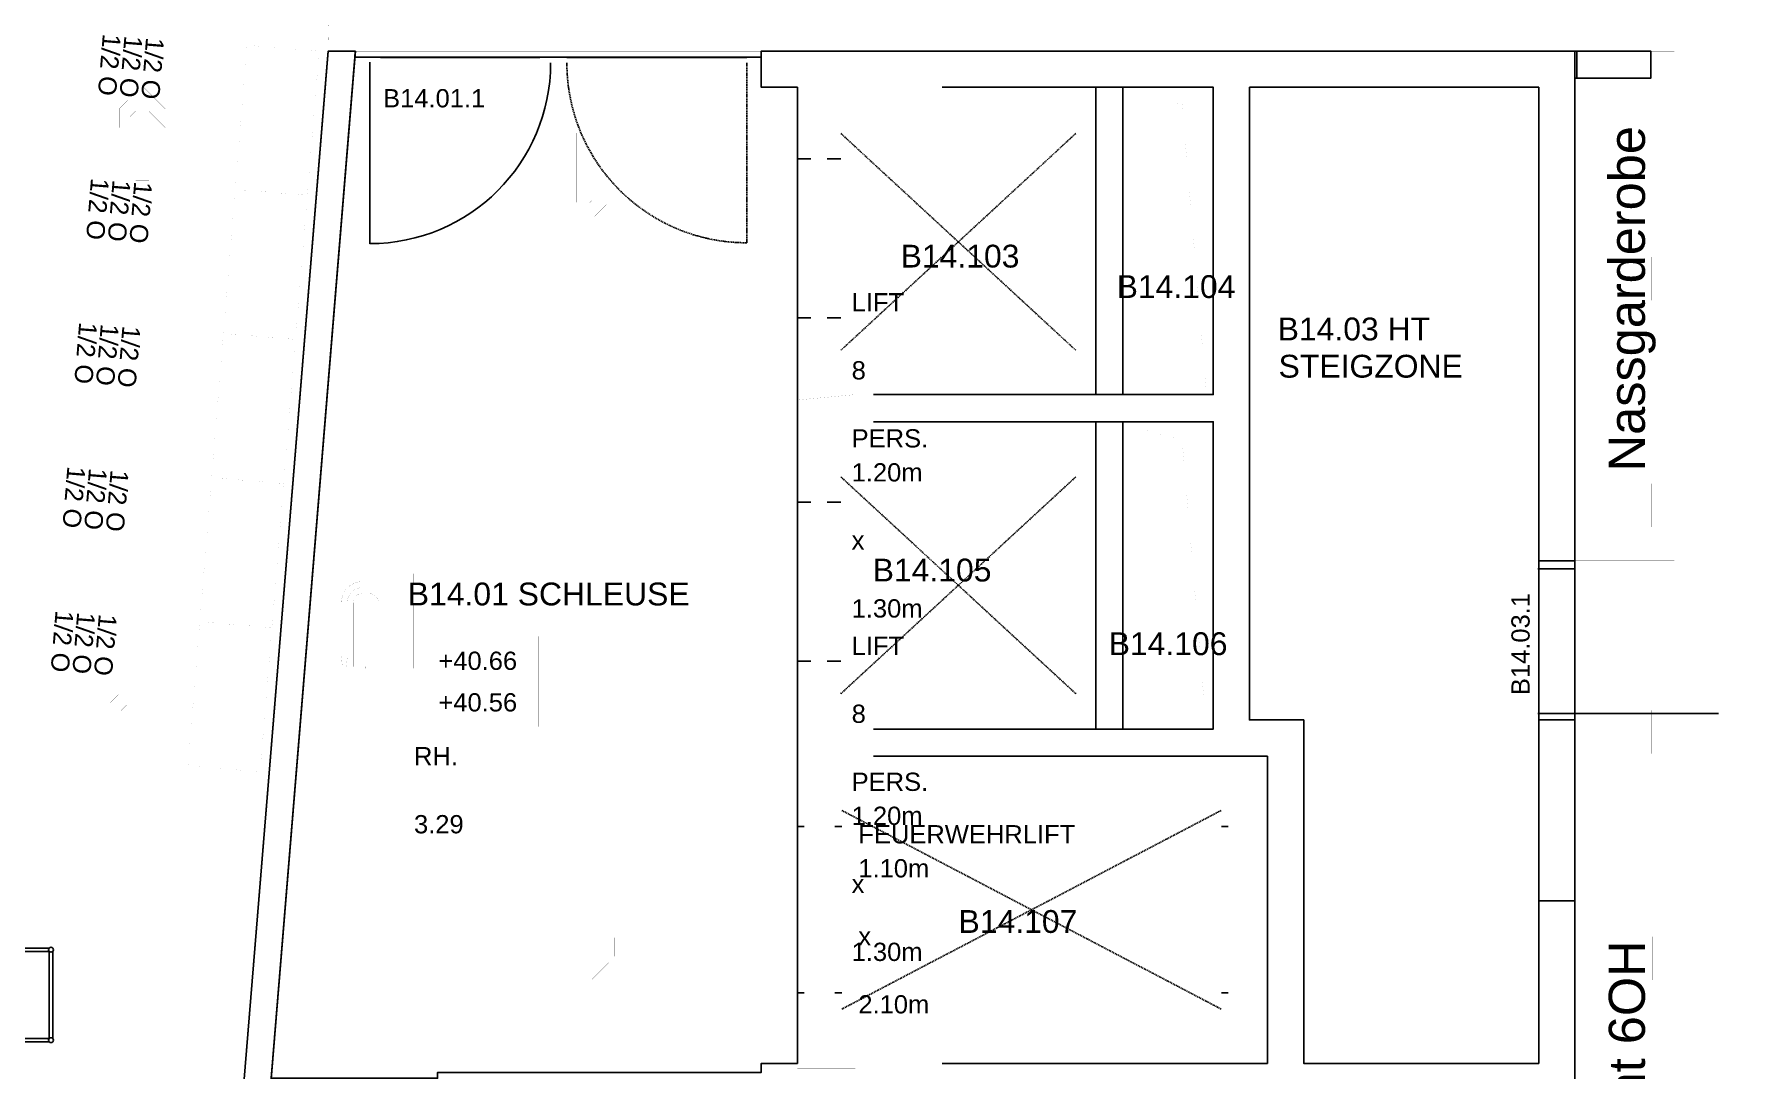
# Model space of a CAD drawing. Extents: x 7690 to 8871, y -6511 to -5312.
# Drawn here: x 8095.9 to 8468.8, y -6019.4 to -5793.9 of the extents above; entities that cross this region are included whole.
import ezdxf

# ---------------------------------------------------------------- set-up
doc = ezdxf.new("R2010")
doc.units = 0
doc.header["$MEASUREMENT"] = 0
for name, pattern in [('DASHES', [0.75, 0.5, -0.25]), ('DOT_DASH', [1, 0, -0.25, 0.5, -0.25]), ('SHORT_DASHES', [0.375, 0.25, -0.125])]:
    doc.linetypes.add(name, pattern=pattern)
doc.layers.get('0').update_dxf_attribs({"linetype": 'CONTINUOUS'})
for name, color, linetype in [('72USSH2D01_LINIEN-MITTEL', 7, 'CONTINUOUS'), ('A-ALLG-BESCHRIFTUNG_08', 7, 'CONTINUOUS'), ('A-ALLG-BESCHRIFTUNG_10', 7, 'CONTINUOUS'), ('A-NEU-ANSICHT', 7, 'CONTINUOUS'), ('A-NEU-AUSSPARUNG', 7, 'CONTINUOUS'), ('A-NEU-GRUNDRISS', 7, 'CONTINUOUS'), ('A-NEU-LINIEN', 7, 'CONTINUOUS'), ('A-NEU-TÜRPOSITIONEN', 7, 'CONTINUOUS'), ('A-NEU-WAND-BACKSTEIN', 7, 'CONTINUOUS'), ('A-NEU-WAND-BETON', 7, 'CONTINUOUS'), ('A-NEU-WANDERDBEBEN', 7, 'CONTINUOUS'), ('BWZ122_NGF-POLYGON', 7, 'CONTINUOUS'), ('FM_OBJEKT_MOEBEL', 7, 'CONTINUOUS'), ('FM_OBJEKT_RAUM', 7, 'CONTINUOUS'), ('FM_OBJEKT_SICHERHEIT', 7, 'CONTINUOUS'), ('R0_MOBILIAR_ATT_FACH', 7, 'CONTINUOUS'), ('Z0_NEU', 7, 'CONTINUOUS'), ('Z1_POLYGONE_FLÄCHENNACHWEIS', 7, 'CONTINUOUS')]:
    doc.layers.add(name, color=color, linetype=linetype)
doc.styles.add('ARIAL', font='ARIAL')

# ---------------------------------------------------------------- blocks, each defined once
blk = doc.blocks.new('*D23')
at = {"layer": 'A-NEU-ANSICHT', "color": 250, "linetype": 'Continuous', "const_width": 0.00174}
for points in [[(8447.4063, -5803.499), (8448.3906, -5803.499), (8448.3906, -5850.7432), (8447.4063, -5850.7432)], [(8445.9883, -5849.5205), (8446.9727, -5849.5205), (8446.9727, -5897.3545), (8445.9883, -5897.3545)], [(8447.4063, -5896.1455), (8448.3906, -5896.1455), (8448.3906, -5943.9795), (8447.4063, -5943.9795)], [(8445.9883, -5942.7705), (8446.9727, -5942.7705), (8446.9727, -5990.6045), (8445.9883, -5990.6045)], [(8447.4063, -5989.3955), (8448.3906, -5989.3955), (8448.3906, -6037.2295), (8447.4063, -6037.2295)], [(8445.9883, -6036.0205), (8446.9727, -6036.0205), (8446.9727, -6083.8564), (8445.9883, -6083.8564)], [(8447.4063, -6082.6318), (8448.3906, -6082.6318), (8448.3906, -6129.876), (8447.4063, -6129.876)]]:
    blk.add_lwpolyline(points, close=True, dxfattribs=at)
blk = doc.blocks.new('*D81')
at = {"layer": 'A-NEU-GRUNDRISS', "color": 250, "linetype": 'Continuous'}
for p, q in [((8431.1543, -5910.3604), (8423.2813, -5910.3604)), ((8431.1543, -5941.8564), (8423.2813, -5941.8564)), ((8431.1543, -5941.8564), (8462.6504, -5941.8564))]:
    blk.add_line(p, q, dxfattribs=at)
blk = doc.blocks.new('*D83')
at = {"layer": 'A-NEU-AUSSPARUNG', "color": 250, "linetype": 'DASHES', "const_width": 0.00174}
blk.add_lwpolyline([(8332.9375, -5878.3018), (8352.623, -5878.3018), (8352.623, -5945.2314), (8332.9375, -5945.2314)], close=True, dxfattribs=at)
at = {"layer": 'A-NEU-AUSSPARUNG', "color": 250, "linetype": 'Continuous', "const_width": 0.00174}
blk.add_lwpolyline([(8351.0469, -5944.2744), (8351.0469, -5879.8271), (8336.4375, -5879.8271), (8345.8418, -5882.2393)], close=True, dxfattribs=at)
blk = doc.blocks.new('*D84')
at = {"layer": 'A-NEU-AUSSPARUNG', "color": 250, "linetype": 'DASHES', "const_width": 0.00174}
blk.add_lwpolyline([(8332.9375, -5805.4678), (8352.623, -5805.4678), (8352.623, -5872.3975), (8332.9375, -5872.3975)], close=True, dxfattribs=at)
at = {"layer": 'A-NEU-AUSSPARUNG', "color": 250, "linetype": 'Continuous', "const_width": 0.00174}
blk.add_lwpolyline([(8351.0469, -5871.2158), (8351.0469, -5806.7666), (8336.4375, -5806.7666), (8345.8418, -5809.1787)], close=True, dxfattribs=at)
blk = doc.blocks.new('*D87')
at = {"layer": 'A-NEU-ANSICHT', "color": 250, "linetype": 'Continuous'}
blk.add_line((8254.1973, -5797.5933), (8254.1992, -5797.5933), dxfattribs=at)
at = {"layer": 'A-NEU-GRUNDRISS', "color": 250, "linetype": 'Continuous'}
for p, q in [((8168.9624, -5799.9556), (8168.9624, -5839.5225)), ((8171.3247, -5798.9712), (8205.9707, -5798.9712)), ((8211.875, -5798.9712), (8251.0488, -5798.9712))]:
    blk.add_line(p, q, dxfattribs=at)
at = {"layer": 'A-NEU-GRUNDRISS', "color": 250, "linetype": 'SHORT_DASHES'}
blk.add_line((8251.0488, -5800.1523), (8251.0488, -5839.3252), dxfattribs=at)
at = {"layer": 'A-NEU-GRUNDRISS', "color": 250, "linetype": 'Continuous', "const_width": 0.00174}
for points in [[(8166.2065, -5797.5933), (8168.9624, -5797.5933), (8168.9624, -5800.1523), (8166.2065, -5800.1523)], [(8166.2065, -5797.5933), (8253.8047, -5797.5933), (8253.8047, -5800.1523), (8166.2065, -5800.1523)], [(8168.9624, -5797.5933), (8171.3247, -5797.5933), (8171.3247, -5800.1523), (8168.9624, -5800.1523)], [(8205.9707, -5797.5933), (8208.332, -5797.5933), (8208.332, -5800.1523), (8205.9707, -5800.1523)], [(8208.332, -5797.5933), (8211.875, -5797.5933), (8211.875, -5800.1523), (8208.332, -5800.1523)], [(8251.0488, -5797.5933), (8253.8047, -5797.5933), (8253.8047, -5800.1523), (8251.0488, -5800.1523)]]:
    blk.add_lwpolyline(points, close=True, dxfattribs=at)
at = {"layer": 'A-NEU-GRUNDRISS', "color": 250, "linetype": 'Continuous'}
blk.add_arc((8168.9624, -5800.1523), 39.37, 270, 0, dxfattribs=at)
at = {"layer": 'A-NEU-GRUNDRISS', "color": 250, "linetype": 'SHORT_DASHES'}
blk.add_arc((8251.0488, -5800.1523), 39.1731, 180, 270, dxfattribs=at)
blk = doc.blocks.new('*D89')
at = {"layer": 'A-NEU-GRUNDRISS', "color": 250, "linetype": 'Continuous'}
for p, q in [((8262.0723, -5821.0186), (8265.0254, -5821.0186)), ((8268.5684, -5821.0186), (8271.5215, -5821.0186)), ((8262.0723, -5855.6641), (8265.0254, -5855.6641)), ((8268.5684, -5855.6641), (8271.5215, -5855.6641)), ((8262.0723, -5895.8213), (8265.0254, -5895.8213)), ((8268.5684, -5895.8213), (8271.5215, -5895.8213)), ((8262.0723, -5930.4668), (8265.0254, -5930.4668)), ((8268.5684, -5930.4668), (8271.5215, -5930.4668)), ((8262.0723, -5966.4907), (8263.5488, -5966.4907)), ((8270.2422, -5966.4907), (8271.7168, -5966.4907)), ((8354.3945, -5966.4907), (8355.8711, -5966.4907)), ((8262.0723, -6002.7109), (8263.5488, -6002.7109)), ((8270.2422, -6002.7109), (8271.7168, -6002.7109)), ((8354.3945, -6002.7109), (8355.8711, -6002.7109))]:
    blk.add_line(p, q, dxfattribs=at)
at = {"layer": 'A-NEU-GRUNDRISS', "color": 250, "linetype": 'Continuous', "const_width": 0.00174}
for points in [[(8262.0723, -5809.6011), (8266.502, -5809.6011), (8266.502, -5868.6563), (8262.0723, -5868.6563)], [(8267.0918, -5809.6011), (8271.5215, -5809.6011), (8271.5215, -5868.6563), (8267.0918, -5868.6563)], [(8271.5215, -5813.9316), (8324.2773, -5813.9316), (8324.2773, -5864.3252), (8271.5215, -5864.3252)], [(8271.5215, -5815.5068), (8322.7012, -5815.5068), (8322.7012, -5862.7505), (8271.5215, -5862.7505)], [(8265.0254, -5819.4434), (8266.502, -5819.4434), (8266.502, -5839.1289), (8265.0254, -5839.1289)], [(8267.0918, -5819.4434), (8268.5684, -5819.4434), (8268.5684, -5839.1289), (8267.0918, -5839.1289)], [(8265.0254, -5839.1289), (8266.502, -5839.1289), (8266.502, -5858.8135), (8265.0254, -5858.8135)], [(8267.0918, -5839.1289), (8268.5684, -5839.1289), (8268.5684, -5858.8135), (8267.0918, -5858.8135)], [(8262.0723, -5884.4043), (8266.502, -5884.4043), (8266.502, -5943.459), (8262.0723, -5943.459)], [(8267.0918, -5884.4043), (8271.5215, -5884.4043), (8271.5215, -5943.459), (8267.0918, -5943.459)], [(8271.5215, -5888.7349), (8324.2773, -5888.7349), (8324.2773, -5939.1284), (8271.5215, -5939.1284)], [(8271.5215, -5890.3096), (8322.7012, -5890.3096), (8322.7012, -5937.5537), (8271.5215, -5937.5537)], [(8265.0254, -5894.2466), (8266.502, -5894.2466), (8266.502, -5913.9316), (8265.0254, -5913.9316)], [(8267.0918, -5894.2466), (8268.5684, -5894.2466), (8268.5684, -5913.9316), (8267.0918, -5913.9316)], [(8265.0254, -5913.9316), (8266.502, -5913.9316), (8266.502, -5933.6167), (8265.0254, -5933.6167)], [(8267.0918, -5913.9316), (8268.5684, -5913.9316), (8268.5684, -5933.6167), (8267.0918, -5933.6167)], [(8262.0723, -5955.0732), (8266.502, -5955.0732), (8266.502, -6014.1284), (8262.0723, -6014.1284)], [(8267.2891, -5955.0732), (8271.7168, -5955.0732), (8271.7168, -6014.1284), (8267.2891, -6014.1284)], [(8354.3945, -5955.0732), (8358.8242, -5955.0732), (8358.8242, -6014.1284), (8354.3945, -6014.1284)], [(8271.7168, -5961.3726), (8354.3945, -5961.3726), (8354.3945, -6007.8291), (8271.7168, -6007.8291)], [(8263.5488, -5964.916), (8265.0254, -5964.916), (8265.0254, -5975.7427), (8263.5488, -5975.7427)], [(8268.7656, -5964.916), (8270.2422, -5964.916), (8270.2422, -5975.7427), (8268.7656, -5975.7427)], [(8271.7168, -5962.9473), (8354.3945, -5962.9473), (8354.3945, -6006.2544), (8271.7168, -6006.2544)], [(8355.8711, -5964.916), (8357.3477, -5964.916), (8357.3477, -5975.7427), (8355.8711, -5975.7427)], [(8265.0254, -5974.7583), (8266.502, -5974.7583), (8266.502, -5984.6006), (8265.0254, -5984.6006)], [(8267.2891, -5974.7583), (8268.7656, -5974.7583), (8268.7656, -5984.6006), (8267.2891, -5984.6006)], [(8357.3477, -5974.7583), (8358.8242, -5974.7583), (8358.8242, -5984.6006), (8357.3477, -5984.6006)], [(8265.0254, -5984.6006), (8266.502, -5984.6006), (8266.502, -5994.4434), (8265.0254, -5994.4434)], [(8267.2891, -5984.6006), (8268.7656, -5984.6006), (8268.7656, -5994.4434), (8267.2891, -5994.4434)], [(8357.3477, -5984.6006), (8358.8242, -5984.6006), (8358.8242, -5994.4434), (8357.3477, -5994.4434)], [(8263.5488, -5993.459), (8265.0254, -5993.459), (8265.0254, -6004.2856), (8263.5488, -6004.2856)], [(8268.7656, -5993.459), (8270.2422, -5993.459), (8270.2422, -6004.2856), (8268.7656, -6004.2856)], [(8355.8711, -5993.459), (8357.3477, -5993.459), (8357.3477, -6004.2856), (8355.8711, -6004.2856)]]:
    blk.add_lwpolyline(points, close=True, dxfattribs=at)
at = {"layer": 'A-NEU-LINIEN', "color": 250, "linetype": 'SHORT_DASHES'}
for p, q in [((8271.5215, -5862.7505), (8322.7012, -5815.5068)), ((8322.7012, -5862.7505), (8271.5215, -5815.5068)), ((8271.5215, -5937.5537), (8322.7012, -5890.3096)), ((8322.7012, -5937.5537), (8271.5215, -5890.3096)), ((8271.7168, -5962.9473), (8354.3945, -6006.2544)), ((8271.7168, -6006.2544), (8354.3945, -5962.9473))]:
    blk.add_line(p, q, dxfattribs=at)
at = {"layer": 'A-NEU-LINIEN', "color": 250, "linetype": 'Continuous'}
blk.add_line((8364.4336, -5951.1362), (8364.4355, -5951.1362), dxfattribs=at)
at = {"layer": 'A-ALLG-BESCHRIFTUNG_08', "color": 250, "linetype": 'Continuous', "style": 'ARIAL'}
for s, height, p in [('LIFT', 3.97701, (8273.8828, -5854.2801)), ('8', 3.977, (8273.8828, -5869.0958)), ('PERS.', 3.97701, (8273.8828, -5883.9115)), ('1.20m', 3.97701, (8273.8828, -5891.3193)), ('x', 3.977, (8273.8828, -5906.135)), ('1.30m', 3.97701, (8273.8828, -5920.9507)), ('LIFT', 3.97701, (8273.8828, -5929.0833)), ('8', 3.977, (8273.8828, -5943.899)), ('PERS.', 3.97701, (8273.8828, -5958.7147)), ('1.20m', 3.97701, (8273.8828, -5966.1225)), ('FEUERWEHRLIFT', 3.977014, (8275.3398, -5970.1458)), ('1.10m', 3.97701, (8275.3398, -5977.5536)), ('x', 3.977, (8273.8828, -5980.9382)), ('1.30m', 3.97701, (8273.8828, -5995.7539)), ('x', 3.977, (8275.3398, -5992.3693)), ('2.10m', 3.97701, (8275.3398, -6007.185))]:
    blk.add_text(s, height=height, dxfattribs=at).set_placement(p)
blk = doc.blocks.new('*D129')
at = {"layer": 'BWZ122_NGF-POLYGON', "color": 6, "linetype": 'Continuous', "const_width": 0.0139}
blk.add_lwpolyline([(8147.5142, -6021.3135), (8183.7261, -6021.3135), (8183.7261, -6020.0337), (8201.4434, -6020.0337), (8245.1465, -6020.0337), (8254.1973, -6020.0337), (8254.1973, -6018.0654), (8262.0723, -6018.0654), (8262.0723, -5805.4673), (8254.1973, -5805.4673), (8254.1973, -5798.873), (8165.7271, -5798.873)], close=True, dxfattribs=at)
blk = doc.blocks.new('*D136')
at = {"layer": 'BWZ122_NGF-POLYGON', "color": 6, "linetype": 'Continuous', "const_width": 0.0139}
blk.add_lwpolyline([(8141.2104, -6025.9395), (8159.9067, -5797.5933), (8165.7466, -5797.5933), (8165.7271, -5798.873), (8253.8047, -5798.873), (8254.1973, -5798.873), (8254.1973, -5797.5933), (8447.8984, -5797.5933), (8447.8984, -5803.499), (8431.3633, -5803.499), (8431.3633, -5908.5981), (8431.3633, -5943.2622), (8431.3633, -6129.876)], dxfattribs=at)
blk = doc.blocks.new('*D137')
at = {"layer": 'BWZ122_NGF-POLYGON', "color": 6, "linetype": 'Continuous', "const_width": 0.0139}
blk.add_lwpolyline([(8360.4961, -5805.4673), (8423.4883, -5805.4673), (8423.4883, -5908.5981), (8423.4883, -5943.2622), (8423.4883, -6018.0654), (8372.3086, -6018.0654), (8372.3086, -5943.2622), (8360.4961, -5943.2622), (8360.4961, -5805.4673)], close=True, dxfattribs=at)
blk = doc.blocks.new('*D141')
at = {"layer": 'BWZ122_NGF-POLYGON', "color": 6, "linetype": 'Continuous', "const_width": 0.0139}
blk.add_lwpolyline([(8332.9375, -5805.4673), (8352.623, -5805.4673), (8352.623, -5872.3965), (8332.9375, -5872.3965)], close=True, dxfattribs=at)
blk = doc.blocks.new('*D142')
at = {"layer": 'BWZ122_NGF-POLYGON', "color": 6, "linetype": 'Continuous', "const_width": 0.0139}
blk.add_lwpolyline([(8262.0723, -5873.5771), (8274.6699, -5873.5771), (8274.6699, -5872.3965), (8327.0332, -5872.3965), (8327.0332, -5805.4673), (8274.6699, -5805.4673), (8274.6699, -5804.2861), (8262.0723, -5804.2861), (8262.0723, -5805.4673), (8262.0723, -5873.5771), (8274.6699, -5873.5771), (8274.6699, -5872.3965)], close=True, dxfattribs=at)
blk = doc.blocks.new('*D143')
at = {"layer": 'BWZ122_NGF-POLYGON', "color": 6, "linetype": 'Continuous', "const_width": 0.0139}
blk.add_lwpolyline([(8327.0332, -5878.3018), (8327.0332, -5945.231), (8274.6699, -5945.231), (8274.6699, -5946.4121), (8262.0723, -5946.4121), (8262.0723, -5877.1206), (8274.6699, -5877.1206), (8274.6699, -5878.3018)], close=True, dxfattribs=at)
blk = doc.blocks.new('*D144')
at = {"layer": 'BWZ122_NGF-POLYGON', "color": 6, "linetype": 'Continuous', "const_width": 0.0139}
blk.add_lwpolyline([(8332.9375, -5878.3018), (8352.623, -5878.3018), (8352.623, -5945.231), (8332.9375, -5945.231)], close=True, dxfattribs=at)
blk = doc.blocks.new('*D145')
at = {"layer": 'BWZ122_NGF-POLYGON', "color": 6, "linetype": 'Continuous', "const_width": 0.0139}
blk.add_lwpolyline([(8262.0723, -5949.9551), (8274.6699, -5949.9551), (8274.6699, -5951.1362), (8364.4336, -5951.1362), (8364.4336, -6018.0654), (8274.6699, -6018.0654), (8274.6699, -6019.2466), (8262.0723, -6019.2466), (8262.0723, -6018.0654), (8262.0723, -5949.9551)], close=True, dxfattribs=at)
blk = doc.blocks.new('*D280')
at = {"layer": '72USSH2D01_LINIEN-MITTEL', "color": 250, "linetype": 'Continuous'}
for p, q in [((8069.6489, -5993.6836), (8069.6489, -6012.6201)), ((8070.397, -5992.9355), (8099.1763, -5992.9355)), ((8070.397, -5993.6836), (8099.1763, -5993.6836)), ((8070.397, -5993.6836), (8070.397, -6012.6201)), ((8099.1763, -5993.6836), (8099.1763, -6012.6201)), ((8099.9243, -5993.6836), (8099.9243, -6012.6201)), ((8070.397, -6012.6201), (8099.1763, -6012.6201)), ((8070.397, -6013.3682), (8099.1763, -6013.3682))]:
    blk.add_line(p, q, dxfattribs=at)
for centre in [(8070.0229, -5993.3096), (8099.5503, -5993.3096), (8070.0229, -6012.9941), (8099.5503, -6012.9941)]:
    blk.add_circle(centre, 0.5289, dxfattribs=at)
blk = doc.blocks.new('*D299')
at = {"layer": 'FM_OBJEKT_MOEBEL', "color": 250, "linetype": 'Continuous', "const_width": 0.00174}
blk.add_lwpolyline([(8142.2368, -5796.3018), (8139.6665, -5827.6929), (8155.3628, -5828.978), (8157.9321, -5797.5869)], close=True, dxfattribs=at)
blk = doc.blocks.new('*D300')
at = {"layer": 'FM_OBJEKT_MOEBEL', "color": 250, "linetype": 'Continuous', "const_width": 0.00174}
blk.add_lwpolyline([(8139.6665, -5827.6992), (8137.0972, -5859.0903), (8152.7925, -5860.3755), (8155.3628, -5828.9844)], close=True, dxfattribs=at)
blk = doc.blocks.new('*D301')
at = {"layer": 'FM_OBJEKT_MOEBEL', "color": 250, "linetype": 'Continuous', "const_width": 0.00174}
blk.add_lwpolyline([(8137.0942, -5859.085), (8134.5249, -5890.4756), (8150.2202, -5891.7607), (8152.7905, -5860.3696)], close=True, dxfattribs=at)
blk = doc.blocks.new('*D302')
at = {"layer": 'FM_OBJEKT_MOEBEL', "color": 250, "linetype": 'Continuous', "const_width": 0.00174}
blk.add_lwpolyline([(8134.5249, -5890.4824), (8131.9546, -5921.873), (8147.6499, -5923.1582), (8150.2202, -5891.7676)], close=True, dxfattribs=at)
blk = doc.blocks.new('*D303')
at = {"layer": 'FM_OBJEKT_MOEBEL', "color": 250, "linetype": 'Continuous', "const_width": 0.00174}
blk.add_lwpolyline([(8131.9556, -5921.8677), (8129.3853, -5953.2588), (8145.0806, -5954.5439), (8147.6509, -5923.1528)], close=True, dxfattribs=at)
blk = doc.blocks.new('*D328')
at = {"layer": 'FM_OBJEKT_SICHERHEIT', "color": 92, "linetype": 'Continuous', "const_width": 0.0139}
blk.add_lwpolyline([(8116.0532, -5955.1152), (8116.0532, -5939.978), (8112.4546, -5943.5903), (8112.4546, -5939.5059), (8117.4546, -5934.4785), (8122.5366, -5939.5601), (8122.5366, -5943.6309), (8118.938, -5940.0317), (8118.938, -5955.1152), (8116.0532, -5955.1152)], close=True, dxfattribs=at)
blk = doc.blocks.new('*D329')
at = {"layer": 'FM_OBJEKT_SICHERHEIT', "color": 92, "linetype": 'Continuous', "const_width": 0.0139}
blk.add_lwpolyline([(8117.9829, -5825.771), (8117.9829, -5810.6338), (8114.3843, -5814.2461), (8114.3843, -5810.1621), (8119.3853, -5805.1343), (8124.4663, -5810.2158), (8124.4663, -5814.2866), (8120.8677, -5810.688), (8120.8677, -5825.771), (8117.9829, -5825.771)], close=True, dxfattribs=at)
blk = doc.blocks.new('*D333')
at = {"layer": 'FM_OBJEKT_SICHERHEIT', "color": 92, "linetype": 'Continuous', "const_width": 0.0139}
blk.add_lwpolyline([(8216.8594, -5815.4263), (8216.8594, -5830.5635), (8220.457, -5826.9512), (8220.457, -5831.0352), (8215.457, -5836.063), (8210.375, -5830.9814), (8210.375, -5826.9106), (8213.9746, -5830.5098), (8213.9746, -5815.4263), (8216.8594, -5815.4263)], close=True, dxfattribs=at)
blk = doc.blocks.new('*D334')
at = {"layer": 'FM_OBJEKT_SICHERHEIT', "color": 92, "linetype": 'Continuous', "const_width": 0.0139}
blk.add_lwpolyline([(8218.7227, -5979.1494), (8218.7227, -5994.2866), (8222.3223, -5990.6743), (8222.3223, -5994.7583), (8217.3203, -5999.7861), (8212.2383, -5994.7046), (8212.2383, -5990.6338), (8215.8379, -5994.2329), (8215.8379, -5979.1494), (8218.7227, -5979.1494)], close=True, dxfattribs=at)
blk = doc.blocks.new('*D336')
at = {"layer": 'FM_OBJEKT_SICHERHEIT', "color": 1, "linetype": 'Continuous', "const_width": 0.0139}
blk.add_lwpolyline([(8168.0981, -5931.6548), (8168.1001, -5932.0049), (8168.0981, -5931.6548), (8165.3491, -5931.6548), (8165.3491, -5917.7124), (8165.3618, -5917.502), (8165.394, -5917.293), (8165.4497, -5917.0903), (8165.5249, -5916.8921), (8165.6196, -5916.7046), (8165.7349, -5916.5278), (8165.8677, -5916.3633), (8166.0161, -5916.2144), (8166.1802, -5916.0806), (8166.3569, -5915.9668), (8166.5464, -5915.8701), (8166.7427, -5915.7949), (8166.9458, -5915.7393), (8167.1548, -5915.707), (8167.3657, -5915.6963), (8167.3657, -5914.4224), (8167.0796, -5914.4346), (8166.7954, -5914.4731), (8166.5142, -5914.5347), (8166.2407, -5914.6206), (8165.9761, -5914.7314), (8165.7212, -5914.8633), (8165.48, -5915.0171), (8165.2524, -5915.1924), (8165.0405, -5915.3857), (8164.8472, -5915.5981), (8164.6714, -5915.8252), (8164.5181, -5916.0684), (8164.3862, -5916.3218), (8164.2749, -5916.5874), (8164.189, -5916.8613), (8164.1274, -5917.1406), (8164.0894, -5917.4268), (8164.0767, -5917.7124), (8164.0767, -5928.6167), (8163.4351, -5928.6167), (8163.4351, -5929.3833), (8164.0767, -5929.3833), (8163.8784, -5931.6299), (8162.981, -5931.6299), (8162.7905, -5929.3833), (8163.4351, -5929.3833), (8163.4351, -5928.6167), (8162.7905, -5928.6167), (8162.7905, -5917.7124), (8162.8013, -5917.3867), (8162.8364, -5917.061), (8162.895, -5916.7397), (8162.9751, -5916.4233), (8163.0796, -5916.1128), (8163.2036, -5915.8115), (8163.3501, -5915.5195), (8163.5161, -5915.2383), (8163.7036, -5914.9697), (8163.9077, -5914.7158), (8164.1304, -5914.4761), (8164.3687, -5914.2534), (8164.6235, -5914.0488), (8164.8911, -5913.8618), (8165.1724, -5913.6958), (8165.4644, -5913.5498), (8165.7671, -5913.4238), (8166.0767, -5913.3208), (8166.3931, -5913.2407), (8166.7134, -5913.1821), (8167.0396, -5913.147), (8167.3657, -5913.1348), (8167.3657, -5911.8838), (8172.3628, -5911.8838), (8172.3628, -5913.1133), (8168.8081, -5913.1133), (8168.8081, -5915.6963), (8169.019, -5915.707), (8169.228, -5915.7393), (8169.4321, -5915.7949), (8169.6294, -5915.8701), (8169.8169, -5915.9668), (8169.9927, -5916.0806), (8170.1577, -5916.2144), (8170.3071, -5916.3633), (8170.439, -5916.5278), (8170.5542, -5916.7046), (8170.6509, -5916.8921), (8170.7261, -5917.0903), (8170.7798, -5917.293), (8170.814, -5917.502), (8170.8247, -5917.7124), (8170.8247, -5931.6548), (8168.0981, -5931.6548), (8168.1001, -5932.0049), (8178.4126, -5932.0049), (8178.4126, -5911.3677), (8157.7866, -5911.3677), (8157.7866, -5932.0049), (8168.1001, -5932.0049)], dxfattribs=at)

msp = doc.modelspace()

# ---------------------------------------------------------------- linework, layer by layer
at = {"layer": 'A-ALLG-BESCHRIFTUNG_10', "color": 250, "linetype": 'Continuous', "const_width": 0.0139}
for points in [[(8178.1333, -5925.0317), (8205.6934, -5925.0317), (8205.6934, -5934.8745), (8178.1333, -5934.8745)], [(8178.1333, -5934.8745), (8205.6934, -5934.8745), (8205.6934, -5944.7168), (8178.1333, -5944.7168)]]:
    msp.add_lwpolyline(points, close=True, dxfattribs=at)
at = {"layer": 'A-NEU-ANSICHT', "color": 6, "linetype": 'Continuous', "const_width": 0.00174}
msp.add_lwpolyline([(8445.9883, -5803.499), (8448.3906, -5803.499), (8448.3906, -6129.876), (8445.9883, -6129.876)], close=True, dxfattribs=at)
at = {"layer": 'A-NEU-GRUNDRISS', "color": 6, "linetype": 'Continuous', "const_width": 0.00174}
for points in [[(8254.1973, -5805.4673), (8262.0723, -5805.4673), (8262.0723, -5823.1836), (8254.1973, -5823.1836)], [(8255.1816, -5811.5698), (8261.0879, -5811.5698), (8261.0879, -5822.1997), (8255.1816, -5822.1997)], [(8254.1973, -5854.6797), (8262.0723, -5854.6797), (8262.0723, -5896.0186), (8254.1973, -5896.0186)], [(8255.1816, -5884.4043), (8261.0879, -5884.4043), (8261.0879, -5895.0342), (8255.1816, -5895.0342)], [(8254.1973, -5927.5142), (8262.0723, -5927.5142), (8262.0723, -5966.8843), (8254.1973, -5966.8843)], [(8255.1816, -5955.27), (8261.0879, -5955.27), (8261.0879, -5965.8999), (8255.1816, -5965.8999)], [(8254.1973, -6002.3174), (8262.0723, -6002.3174), (8262.0723, -6018.0654), (8254.1973, -6018.0654)]]:
    msp.add_lwpolyline(points, close=True, dxfattribs=at)
at = {"layer": 'A-NEU-GRUNDRISS', "color": 6, "linetype": 'DOT_DASH', "const_width": 0.00174}
msp.add_lwpolyline([(8173.8833, -5959.0103), (8201.4414, -5959.0103), (8201.4414, -6014.1284), (8173.8833, -6014.1284)], close=True, dxfattribs=at)
at = {"layer": 'A-NEU-WAND-BACKSTEIN', "color": 6, "linetype": 'Continuous'}
for p, q in [((8159.9067, -5797.5933), (8159.6978, -5800.1523)), ((8159.9067, -5797.5933), (8165.8325, -5797.5933)), ((8165.8325, -5797.5933), (8165.6226, -5800.1523)), ((8431.7559, -5797.5933), (8447.8984, -5797.5933)), ((8431.7559, -5803.499), (8431.7559, -5797.5933)), ((8447.8984, -5803.499), (8447.8984, -5797.5933)), ((8159.6978, -5800.1523), (8141.2104, -6025.9395)), ((8165.6226, -5800.1523), (8147.1353, -6025.9395)), ((8327.0332, -5805.4673), (8327.0332, -5872.3965)), ((8332.9375, -5805.4673), (8332.9375, -5872.3965)), ((8431.7559, -5803.499), (8447.8984, -5803.499)), ((8327.0332, -5872.3965), (8332.9375, -5872.3965)), ((8327.0332, -5878.3018), (8327.0332, -5945.231)), ((8327.0332, -5878.3018), (8332.9375, -5878.3018)), ((8332.9375, -5878.3018), (8332.9375, -5945.231)), ((8327.0332, -5945.231), (8332.9375, -5945.231))]:
    msp.add_line(p, q, dxfattribs=at)
at = {"layer": 'A-NEU-WAND-BETON', "color": 6, "linetype": 'Continuous'}
for p, q in [((8293.5684, -5797.5933), (8399.6699, -5797.5933)), ((8293.5684, -5805.4673), (8352.623, -5805.4673)), ((8352.623, -5872.3965), (8352.623, -5805.4673)), ((8360.4961, -5805.4673), (8399.6699, -5805.4673)), ((8360.4961, -5943.2622), (8360.4961, -5805.4673)), ((8278.6074, -5872.3965), (8352.623, -5872.3965)), ((8423.4883, -5908.5981), (8423.4883, -5876.3335)), ((8431.3633, -5908.5981), (8431.3633, -5876.3335)), ((8278.6074, -5878.3018), (8352.623, -5878.3018)), ((8352.623, -5936.9629), (8352.623, -5878.3018)), ((8431.3633, -5908.5981), (8423.4883, -5908.5981)), ((8352.623, -5937.3569), (8352.623, -5943.2622)), ((8352.623, -5945.231), (8352.623, -5943.2622)), ((8360.4961, -5943.2622), (8372.3086, -5943.2622)), ((8372.3086, -5998.3804), (8372.3086, -5943.2622)), ((8431.3633, -5943.2622), (8423.4883, -5943.2622)), ((8423.4883, -5982.6323), (8423.4883, -5943.2622)), ((8431.3633, -5982.6323), (8431.3633, -5943.2622)), ((8278.6074, -5945.231), (8352.623, -5945.231)), ((8278.6074, -5951.1362), (8360.4961, -5951.1362)), ((8360.4961, -5951.1362), (8364.4336, -5951.1362)), ((8364.4336, -5998.3804), (8364.4336, -5951.1362)), ((8431.3633, -5982.6323), (8423.4883, -5982.6323)), ((8364.4336, -6018.0654), (8364.4336, -5998.3804)), ((8372.3086, -6018.0654), (8372.3086, -5998.3804)), ((8293.5684, -6018.0654), (8344.75, -6018.0654)), ((8391.9922, -6018.0654), (8411.6777, -6018.0654))]:
    msp.add_line(p, q, dxfattribs=at)
at = {"layer": 'A-NEU-WAND-BETON', "color": 6, "linetype": 'Continuous', "const_width": 0.00174}
for points in [[(8278.6074, -5878.3018), (8274.6699, -5878.3018), (8274.6699, -5877.1206), (8262.0723, -5877.1206), (8262.0723, -5873.5771), (8274.6699, -5873.5771), (8274.6699, -5872.3965), (8278.6074, -5872.3965)], [(8278.6074, -5951.1362), (8274.6699, -5951.1362), (8274.6699, -5949.9551), (8262.0723, -5949.9551), (8262.0723, -5946.4121), (8274.6699, -5946.4121), (8274.6699, -5945.231), (8278.6074, -5945.231)]]:
    msp.add_lwpolyline(points, dxfattribs=at)
at = {"layer": 'A-NEU-WANDERDBEBEN', "color": 250, "linetype": 'Continuous'}
for p, q in [((8399.6699, -5797.5933), (8431.3633, -5797.5933)), ((8431.3633, -5876.3335), (8431.3633, -5797.5933)), ((8399.6699, -5805.4673), (8423.4883, -5805.4673)), ((8423.4883, -5876.3335), (8423.4883, -5805.4673)), ((8431.3633, -5982.6323), (8423.4883, -5982.6323)), ((8423.4883, -6018.0654), (8423.4883, -5982.6323)), ((8431.3633, -6025.9395), (8431.3633, -5982.6323)), ((8344.75, -6018.0654), (8364.4336, -6018.0654)), ((8372.3086, -6018.0654), (8391.9922, -6018.0654)), ((8411.6777, -6018.0654), (8423.4883, -6018.0654))]:
    msp.add_line(p, q, dxfattribs=at)
at = {"layer": 'A-NEU-WANDERDBEBEN', "color": 250, "linetype": 'Continuous', "const_width": 0.00174}
for points in [[(8293.5684, -5797.5933), (8254.1973, -5797.5933), (8254.1973, -5805.4673), (8262.0723, -5805.4673), (8262.0723, -5804.2861)], [(8262.0723, -5804.2861), (8274.6699, -5804.2861), (8274.6699, -5805.4673), (8293.5684, -5805.4673)], [(8293.5684, -6025.9395), (8254.1973, -6025.9395), (8254.1973, -6018.0654), (8262.0723, -6018.0654), (8262.0723, -6019.2466)], [(8262.0723, -6019.2466), (8274.6699, -6019.2466), (8274.6699, -6018.0654), (8293.5684, -6018.0654)]]:
    msp.add_lwpolyline(points, dxfattribs=at)
at = {"layer": 'FM_OBJEKT_RAUM', "color": 6, "linetype": 'Continuous'}
msp.add_lwpolyline([(8141.2104, -6025.9395), (8159.9067, -5797.5933), (8165.7466, -5797.5933), (8165.7271, -5798.873), (8253.8047, -5798.873), (8254.1973, -5798.873), (8254.1973, -5797.5933), (8447.8984, -5797.5933), (8447.8984, -5803.499), (8431.3633, -5803.499), (8431.3633, -5908.5981), (8431.3633, -5943.2622), (8431.3633, -6129.876)], dxfattribs=at)
for points in [[(8147.5142, -6021.3135), (8183.7261, -6021.3135), (8183.7261, -6020.0337), (8201.4434, -6020.0337), (8245.1465, -6020.0337), (8254.1973, -6020.0337), (8254.1973, -6018.0654), (8262.0723, -6018.0654), (8262.0723, -5805.4673), (8254.1973, -5805.4673), (8254.1973, -5798.873), (8165.7271, -5798.873)], [(8332.9375, -5805.4673), (8352.623, -5805.4673), (8352.623, -5872.3965), (8332.9375, -5872.3965)], [(8360.4961, -5805.4673), (8423.4883, -5805.4673), (8423.4883, -5908.5981), (8423.4883, -5943.2622), (8423.4883, -6018.0654), (8372.3086, -6018.0654), (8372.3086, -5943.2622), (8360.4961, -5943.2622), (8360.4961, -5805.4673)], [(8332.9375, -5878.3018), (8352.623, -5878.3018), (8352.623, -5945.231), (8332.9375, -5945.231)]]:
    msp.add_lwpolyline(points, close=True, dxfattribs=at)
at = {"layer": 'Z0_NEU', "color": 1, "linetype": 'Continuous', "const_width": 0.0139}
for points in [[(8431.3633, -5801.5298), (8453.0156, -5801.5298), (8453.0156, -5797.5928), (8431.3633, -5797.5928)], [(8431.3633, -5801.5298), (8453.0156, -5801.5298), (8453.0156, -6131.8438), (8431.3633, -6131.8438)]]:
    msp.add_lwpolyline(points, close=True, dxfattribs=at)
for points in [[(8431.3633, -5908.5977), (8453.0156, -5908.5977), (8453.0156, -5905.4478), (8431.3633, -5905.4478), (8431.3633, -5908.5977)], [(8431.3633, -5946.4111), (8453.0156, -5946.4111), (8453.0156, -5943.2617), (8431.3633, -5943.2617), (8431.3633, -5946.4111)]]:
    msp.add_lwpolyline(points, dxfattribs=at)
at = {"layer": 'Z1_POLYGONE_FLÄCHENNACHWEIS', "color": 253, "linetype": 'Continuous', "const_width": 0.0139}
msp.add_lwpolyline([(8076.2456, -5793.6558), (8076.2456, -5809.4038), (8084.1196, -5809.4038), (8084.1255, -5911.7656), (8150.5591, -5911.7656), (8141.2104, -6025.9385), (8147.1362, -6025.9385), (8147.4106, -6022.5859), (8183.7261, -6022.5854), (8183.728, -6128.6938), (8084.1196, -6128.6938), (8084.1304, -6029.873), (8092.0044, -6029.873), (8092.0044, -6014.125), (8084.1304, -6014.125), (8076.2563, -6014.125), (8076.2563, -6029.873), (8084.1304, -6029.873), (8084.1196, -6128.6938), (7860.8921, -6128.6938), (7860.8921, -5368.8545)], dxfattribs=at)
for points in [[(8084.1196, -5588.9326), (8091.9937, -5588.9326), (8091.9937, -5581.0581), (8161.2847, -5581.0581), (8161.2847, -5740.1128), (8161.2847, -5740.1128), (8159.9067, -5797.5928), (8150.5591, -5911.7656), (8084.1255, -5911.7656), (8084.1196, -5809.4038), (8091.9937, -5809.4038), (8091.9937, -5793.6558), (8084.1196, -5793.6558)], [(8159.9067, -5797.5928), (8159.9067, -5797.5928), (8417.584, -5797.5928), (8417.584, -5694.8374), (8417.582, -5581.0581), (8366.7949, -5581.0581), (8366.7949, -5740.1128), (8161.2847, -5740.1128), (8159.9067, -5797.5928)], [(8417.584, -5797.5928), (8447.8984, -5797.5928), (8448.3906, -6132.2373), (8525.0625, -6132.2373), (8525.0625, -6029.8755), (8517.1895, -6029.8755), (8517.1895, -6014.1274), (8525.0625, -6014.1274), (8525.0625, -5809.4038), (8517.1895, -5809.4038), (8517.1895, -5793.6558), (8525.0625, -5793.6558), (8525.0625, -5694.8374), (8417.584, -5694.8374), (8417.584, -5797.5928)]]:
    msp.add_lwpolyline(points, close=True, dxfattribs=at)

# ---------------------------------------------------------------- block references
at = {"color": 0, "linetype": 'ByBlock'}
for name in ['*D136', '*D299', '*D129', '*D329', '*D142', '*D141', '*D137', '*D333', '*D300', '*D301', '*D143', '*D144', '*D302', '*D336', '*D303', '*D328', '*D145', '*D334']:
    msp.add_blockref(name, (0, 0), dxfattribs=at)
at = {"color": 6, "linetype": 'ByBlock'}
for name in ['*D87', '*D84', '*D23', '*D89', '*D83', '*D81', '*D280']:
    msp.add_blockref(name, (0, 0), dxfattribs=at)

# ---------------------------------------------------------------- texts
at = {"layer": 'A-ALLG-BESCHRIFTUNG_10', "color": 250, "linetype": 'Continuous', "style": 'ARIAL'}
for s, height, p in [('B14.103', 4.97127, (8284.5488, -5844.7216)), ('B14.104', 4.97127, (8331.5801, -5851.3588)), ('B14.03 HT', 4.97127, (8366.6426, -5860.5927)), ('STEIGZONE', 4.97127, (8366.8398, -5868.6986)), ('B14.105', 4.97127, (8278.459, -5913.0975)), ('B14.01 SCHLEUSE', 4.971271, (8177.231, -5918.3114)), ('B14.106', 4.97127, (8329.8496, -5929.1381)), ('+40.66', 3.9767, (8183.9019, -5932.3544)), ('+40.56', 3.9767, (8183.9019, -5941.4091)), ('RH.', 3.9767, (8178.5903, -5953.1391)), ('3.29', 3.9767, (8178.5903, -5967.9536)), ('B14.107', 4.97127, (8297.1563, -5989.6395))]:
    msp.add_text(s, height=height, dxfattribs=at).set_placement(p)
at = {"layer": 'A-NEU-TÜRPOSITIONEN', "color": 6, "linetype": 'Continuous', "style": 'ARIAL'}
msp.add_text('B14.01.1', height=3.97701, dxfattribs=at).set_placement((8171.856, -5809.8348))
msp.add_text('B14.03.1', height=3.97701, rotation=90, dxfattribs=at).set_placement((8421.5101, -5937.8477))
at = {"layer": 'R0_MOBILIAR_ATT_FACH', "color": 3, "linetype": 'Continuous', "style": 'ARIAL'}
for p in [(8110.8457, -5793.7377), (8115.5537, -5794.123), (8120.2627, -5794.5087), (8108.2754, -5825.1284), (8112.9834, -5825.5141), (8117.6924, -5825.8994), (8105.7051, -5856.5195), (8110.4131, -5856.9047), (8115.1221, -5857.2905), (8103.1348, -5887.9101), (8107.8438, -5888.2958), (8112.5518, -5888.6816), (8100.5645, -5919.3012), (8105.2725, -5919.6865), (8109.9815, -5920.0722)]:
    msp.add_text('1/2 O', height=3.93699, rotation=265.3192, dxfattribs=at).set_placement(p)
at = {"layer": 'Z0_NEU', "color": 1, "linetype": 'Continuous', "style": 'ARIAL'}
for s, p in [('Nassgarderobe', (8446.6162, -5889.1138)), ('Schrankfront 6OH', (8446.6162, -6079.2988))]:
    msp.add_text(s, height=7.873985, rotation=90, dxfattribs=at).set_placement(p)

doc.saveas('drawing.dxf')
